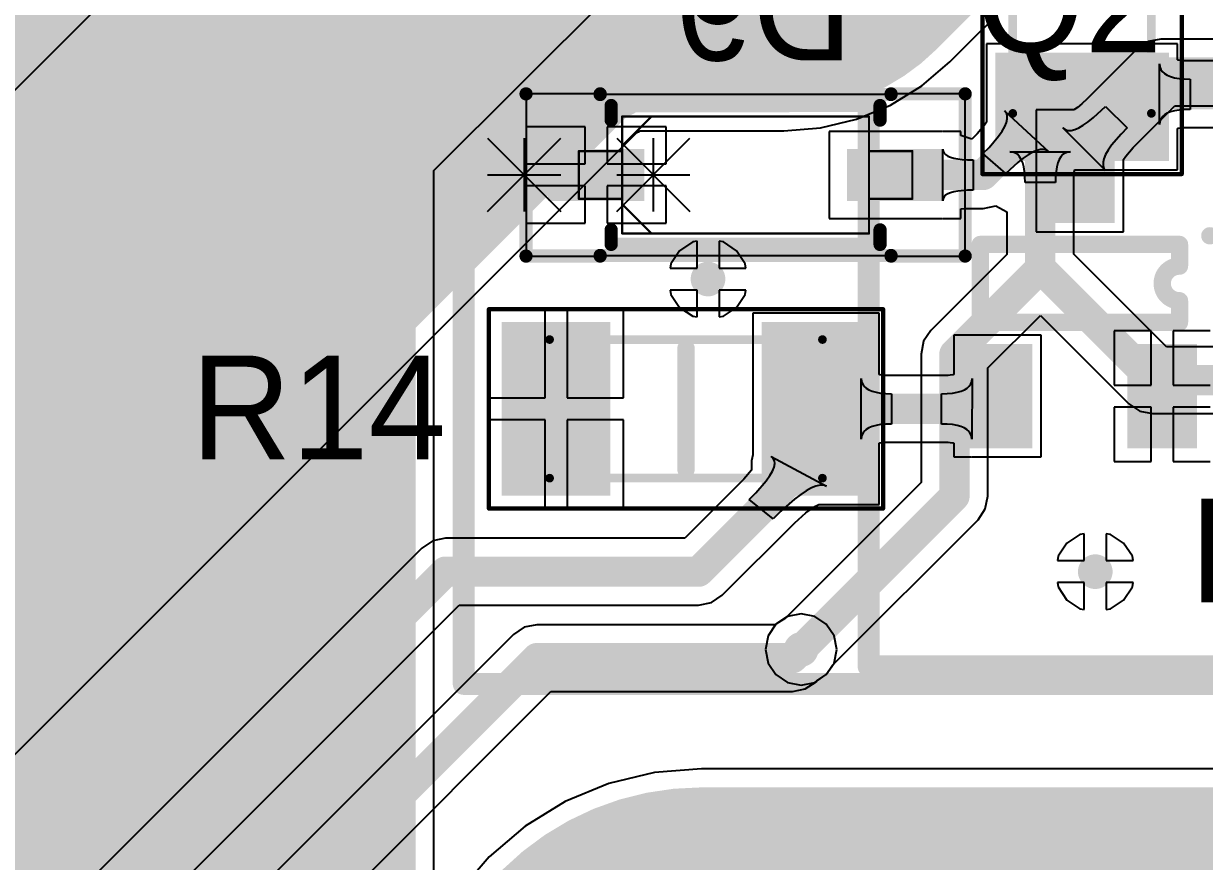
# Model space of a CAD drawing. Header units: millimetres. Extents: x 0.26 to 7.33, y 1.06 to 4.59.
# Drawn here: x 4.333 to 4.87, y 2.344 to 2.725 of the extents above; entities that cross this region are included whole.
import ezdxf

# ---------------------------------------------------------------- set-up
doc = ezdxf.new("R2010")
doc.units = ezdxf.units.MM
doc.header["$MEASUREMENT"] = 0
for name, color, linetype in [('BottomLayer', 5, 'Continuous'), ('BottomOverlay', 54, 'Continuous'), ('BottomPaste', 16, 'Continuous'), ('BottomSolder', 6, 'Continuous'), ('Mechanical1', 6, 'Continuous'), ('Mechanical13', 56, 'Continuous'), ('Mechanical15', 56, 'Continuous'), ('Mechanical16', 56, 'Continuous'), ('MultiLayer', 9, 'Continuous'), ('TopLayer', 1, 'Continuous'), ('TopOverlay', 2, 'Continuous'), ('TopPaste', 8, 'Continuous'), ('TopSolder', 216, 'Continuous'), ('ViaHoleLayer', 16, 'Continuous')]:
    doc.layers.add(name, color=color, linetype=linetype)

# ---------------------------------------------------------------- blocks, each defined once
blk = doc.blocks.new('SOT23_3_12')
at = {"layer": 'TopLayer'}
for points in [[(-0.04921, 0.0315), (-0.02559, 0.0315), (-0.04921, 0.07087), (-0.02559, 0.07087)], [(0.02559, 0.0315), (0.04921, 0.0315), (0.02559, 0.07087), (0.04921, 0.07087)], [(-0.01181, -0.07087), (0.01181, -0.07087), (-0.01181, -0.0315), (0.01181, -0.0315)]]:
    blk.add_solid(points, dxfattribs=at)
at = {"layer": 'TopOverlay', "const_width": 0.00787}
for points in [[(0.04528, 0.01772), (-0.04528, 0.01772)], [(-0.04528, 0.01772), (-0.04528, 0.00787)], [(0.04528, 0.01772), (0.04528, -0.01772)], [(-0.04528, -0.00787), (-0.04528, -0.01772)], [(0.04528, -0.01772), (-0.04528, -0.01772)]]:
    blk.add_lwpolyline(points, dxfattribs=at)
at = {"layer": 'TopOverlay', "const_width": 0.00394}
for points in [[(-0.04724, 0.01772, 1), (-0.04331, 0.01772, 1)], [(-0.04724, 0.01772, 1), (-0.04331, 0.01772, 1)], [(0.04331, 0.01772, 1), (0.04724, 0.01772, 1)], [(0.04331, 0.01772, 1), (0.04724, 0.01772, 1)], [(-0.04724, 0.00787, 1), (-0.04331, 0.00787, 1)], [(-0.04724, 0.00787, 1), (-0.04331, 0.00787, 1)], [(-0.04724, -0.00787, 1), (-0.04331, -0.00787, 1)], [(-0.04724, -0.00787, 1), (-0.04331, -0.00787, 1)], [(-0.04724, -0.01772, 1), (-0.04331, -0.01772, 1)], [(-0.04724, -0.01772, 1), (-0.04331, -0.01772, 1)], [(0.04331, -0.01772, 1), (0.04724, -0.01772, 1)], [(0.04331, -0.01772, 1), (0.04724, -0.01772, 1)], [(-0.06102, -0.02165, 1), (-0.05709, -0.02165, 1)]]:
    blk.add_lwpolyline(points, format="xyb", close=True, dxfattribs=at)
at = {"layer": 'TopOverlay', "const_width": 0.00787}
blk.add_lwpolyline([(-0.04528, 0.00787, -1), (-0.04528, -0.00787)], format="xyb", dxfattribs=at)
at = {"layer": 'TopPaste'}
for points in [[(-0.04921, 0.0315), (-0.02559, 0.0315), (-0.04921, 0.07087), (-0.02559, 0.07087)], [(0.02559, 0.0315), (0.04921, 0.0315), (0.02559, 0.07087), (0.04921, 0.07087)], [(-0.01181, -0.07087), (0.01181, -0.07087), (-0.01181, -0.0315), (0.01181, -0.0315)]]:
    blk.add_solid(points, dxfattribs=at)
at = {"layer": 'TopSolder'}
for points in [[(-0.05321, 0.0275), (-0.02159, 0.0275), (-0.05321, 0.07487), (-0.02159, 0.07487)], [(0.02159, 0.0275), (0.05321, 0.0275), (0.02159, 0.07487), (0.05321, 0.07487)], [(-0.01581, -0.07487), (0.01581, -0.07487), (-0.01581, -0.0275), (0.01581, -0.0275)]]:
    blk.add_solid(points, dxfattribs=at)
blk = doc.blocks.new('SOD123_B_65')
at = {"layer": 'BottomLayer'}
for points in [[(-0.08979, -0.01183), (-0.04604, -0.01183), (-0.08979, 0.01183), (-0.04604, 0.01183)], [(0.04604, -0.01183), (0.08979, -0.01183), (0.04604, 0.01183), (0.08979, 0.01183)]]:
    blk.add_solid(points, dxfattribs=at)
at = {"layer": 'BottomOverlay'}
for p, q in [((-0.11729, -0.01665), (-0.08396, 0.01667)), ((-0.11729, 0.01667), (-0.08396, -0.01665)), ((-0.10063, 0.01667), (-0.10063, -0.01665)), ((-0.11729, 0.00001), (-0.08396, 0.00001))]:
    blk.add_line(p, q, dxfattribs=at)
at = {"layer": 'BottomOverlay', "const_width": 0.006}
for points in [[(-0.0611, 0.02493), (-0.0611, 0.03157)], [(-0.0611, 0.03157), (0.0611, 0.03157)], [(0.0611, 0.02493), (0.0611, 0.03157)], [(-0.0611, -0.03157), (-0.0611, -0.02493)], [(0.0611, -0.03157), (0.0611, -0.02493)], [(-0.0611, -0.03157), (0.0611, -0.03157)]]:
    blk.add_lwpolyline(points, dxfattribs=at)
at = {"layer": 'BottomOverlay', "const_width": 0.003}
for points in [[(-0.0626, 0.03157, 1), (-0.0596, 0.03157, 1)], [(-0.0626, 0.03157, 1), (-0.0596, 0.03157, 1)], [(0.0596, 0.03157, 1), (0.0626, 0.03157, 1)], [(0.0596, 0.03157, 1), (0.0626, 0.03157, 1)], [(-0.0626, 0.02493, 1), (-0.0596, 0.02493, 1)], [(0.0596, 0.02493, 1), (0.0626, 0.02493, 1)], [(-0.0626, -0.02493, 1), (-0.0596, -0.02493, 1)], [(0.0596, -0.02493, 1), (0.0626, -0.02493, 1)], [(-0.0626, -0.03157, 1), (-0.0596, -0.03157, 1)], [(-0.0626, -0.03157, 1), (-0.0596, -0.03157, 1)], [(0.0596, -0.03157, 1), (0.0626, -0.03157, 1)], [(0.0596, -0.03157, 1), (0.0626, -0.03157, 1)]]:
    blk.add_lwpolyline(points, format="xyb", close=True, dxfattribs=at)
at = {"layer": 'BottomPaste'}
for points in [[(-0.08979, -0.01183), (-0.04604, -0.01183), (-0.08979, 0.01183), (-0.04604, 0.01183)], [(0.04604, -0.01183), (0.08979, -0.01183), (0.04604, 0.01183), (0.08979, 0.01183)]]:
    blk.add_solid(points, dxfattribs=at)
at = {"layer": 'BottomSolder'}
for points in [[(-0.08979, -0.01183), (-0.04604, -0.01183), (-0.08979, 0.01183), (-0.04604, 0.01183)], [(0.04604, -0.01183), (0.08979, -0.01183), (0.04604, 0.01183), (0.08979, 0.01183)]]:
    blk.add_solid(points, dxfattribs=at)
at = {"layer": 'Mechanical13'}
for p, q in [((-0.0586, -0.01665), (-0.02528, 0.01667)), ((-0.0586, 0.01667), (-0.02528, -0.01665)), ((-0.04194, 0.01667), (-0.04194, -0.01665)), ((-0.0586, 0.00001), (-0.02528, 0.00001))]:
    blk.add_line(p, q, dxfattribs=at)
at = {"layer": 'Mechanical13', "const_width": 0.001}
for points in [[(-0.0561, 0.01329), (-0.04281, 0.02657)], [(-0.0561, 0.02657), (0.0561, 0.02657)], [(-0.0561, -0.02657), (-0.0561, 0.02657)], [(0.0561, -0.02657), (0.0561, 0.02657)], [(-0.07579, -0.01083), (-0.07579, 0.01083)], [(-0.07579, 0.01083), (-0.0561, 0.01083)], [(-0.0561, -0.01083), (-0.0561, 0.01083)], [(0.0561, -0.01083), (0.0561, 0.01083)], [(0.0561, 0.01083), (0.07579, 0.01083)], [(0.07579, -0.01083), (0.07579, 0.01083)], [(-0.07579, -0.01083), (-0.0561, -0.01083)], [(0.0561, -0.01083), (0.07579, -0.01083)], [(-0.0561, -0.01329), (-0.04281, -0.02657)], [(-0.0561, -0.02657), (0.0561, -0.02657)]]:
    blk.add_lwpolyline(points, dxfattribs=at)
at = {"layer": 'Mechanical13', "const_width": 0.0005}
for points in [[(-0.05635, 0.02657, 1), (-0.05585, 0.02657, 1)], [(-0.05635, 0.02657, 1), (-0.05585, 0.02657, 1)], [(-0.04306, 0.02657, 1), (-0.04256, 0.02657, 1)], [(0.05585, 0.02657, 1), (0.05635, 0.02657, 1)], [(0.05585, 0.02657, 1), (0.05635, 0.02657, 1)], [(-0.07604, 0.01083, 1), (-0.07554, 0.01083, 1)], [(-0.07604, 0.01083, 1), (-0.07554, 0.01083, 1)], [(-0.05635, 0.01329, 1), (-0.05585, 0.01329, 1)], [(-0.05635, 0.01083, 1), (-0.05585, 0.01083, 1)], [(-0.05635, 0.01083, 1), (-0.05585, 0.01083, 1)], [(0.05585, 0.01083, 1), (0.05635, 0.01083, 1)], [(0.05585, 0.01083, 1), (0.05635, 0.01083, 1)], [(0.07554, 0.01083, 1), (0.07604, 0.01083, 1)], [(0.07554, 0.01083, 1), (0.07604, 0.01083, 1)], [(-0.07604, -0.01083, 1), (-0.07554, -0.01083, 1)], [(-0.07604, -0.01083, 1), (-0.07554, -0.01083, 1)], [(-0.05635, -0.01083, 1), (-0.05585, -0.01083, 1)], [(-0.05635, -0.01083, 1), (-0.05585, -0.01083, 1)], [(0.05585, -0.01083, 1), (0.05635, -0.01083, 1)], [(0.05585, -0.01083, 1), (0.05635, -0.01083, 1)], [(0.07554, -0.01083, 1), (0.07604, -0.01083, 1)], [(0.07554, -0.01083, 1), (0.07604, -0.01083, 1)], [(-0.05635, -0.01329, 1), (-0.05585, -0.01329, 1)], [(-0.05635, -0.02657, 1), (-0.05585, -0.02657, 1)], [(-0.05635, -0.02657, 1), (-0.05585, -0.02657, 1)], [(-0.04306, -0.02657, 1), (-0.04256, -0.02657, 1)], [(0.05585, -0.02657, 1), (0.05635, -0.02657, 1)], [(0.05585, -0.02657, 1), (0.05635, -0.02657, 1)]]:
    blk.add_lwpolyline(points, format="xyb", close=True, dxfattribs=at)
at = {"layer": 'Mechanical15'}
for p, q in [((-0.0661, 0.03687), (-0.09979, 0.03687)), ((-0.09979, 0.03687), (-0.09979, -0.03687)), ((-0.0661, 0.03657), (-0.0661, 0.03687)), ((0.0661, 0.03657), (-0.0661, 0.03657)), ((0.09979, 0.03687), (0.0661, 0.03687)), ((0.0661, 0.03687), (0.0661, 0.03657)), ((0.09979, -0.03687), (0.09979, 0.03687)), ((-0.09979, -0.03687), (-0.0661, -0.03687)), ((-0.0661, -0.03687), (-0.0661, -0.03657)), ((-0.0661, -0.03657), (0.0661, -0.03657)), ((0.0661, -0.03657), (0.0661, -0.03687)), ((0.0661, -0.03687), (0.09979, -0.03687))]:
    blk.add_line(p, q, dxfattribs=at)
at = {"layer": 'Mechanical15', "const_width": 0.006}
for points in [[(-0.09979, -0.03687), (-0.09979, 0.03687)], [(-0.09979, 0.03687), (-0.0661, 0.03687)], [(-0.0661, 0.03657), (-0.0661, 0.03687)], [(-0.0661, 0.03657), (0.0661, 0.03657)], [(0.0661, 0.03687), (0.09979, 0.03687)], [(0.0661, 0.03657), (0.0661, 0.03687)], [(0.09979, -0.03687), (0.09979, 0.03687)], [(-0.09979, -0.03687), (-0.0661, -0.03687)], [(-0.0661, -0.03687), (-0.0661, -0.03657)], [(-0.0661, -0.03657), (0.0661, -0.03657)], [(0.0661, -0.03687), (0.0661, -0.03657)], [(0.0661, -0.03687), (0.09979, -0.03687)]]:
    blk.add_lwpolyline(points, dxfattribs=at)
at = {"layer": 'Mechanical15', "const_width": 0.003}
for points in [[(-0.10129, 0.03687, 1), (-0.09829, 0.03687, 1)], [(-0.10129, 0.03687, 1), (-0.09829, 0.03687, 1)], [(-0.0676, 0.03687, 1), (-0.0646, 0.03687, 1)], [(-0.0676, 0.03687, 1), (-0.0646, 0.03687, 1)], [(-0.0676, 0.03657, 1), (-0.0646, 0.03657, 1)], [(-0.0676, 0.03657, 1), (-0.0646, 0.03657, 1)], [(0.0646, 0.03687, 1), (0.0676, 0.03687, 1)], [(0.0646, 0.03687, 1), (0.0676, 0.03687, 1)], [(0.0646, 0.03657, 1), (0.0676, 0.03657, 1)], [(0.0646, 0.03657, 1), (0.0676, 0.03657, 1)], [(0.09829, 0.03687, 1), (0.10129, 0.03687, 1)], [(0.09829, 0.03687, 1), (0.10129, 0.03687, 1)], [(-0.10129, -0.03687, 1), (-0.09829, -0.03687, 1)], [(-0.10129, -0.03687, 1), (-0.09829, -0.03687, 1)], [(-0.0676, -0.03657, 1), (-0.0646, -0.03657, 1)], [(-0.0676, -0.03657, 1), (-0.0646, -0.03657, 1)], [(-0.0676, -0.03687, 1), (-0.0646, -0.03687, 1)], [(-0.0676, -0.03687, 1), (-0.0646, -0.03687, 1)], [(0.0646, -0.03657, 1), (0.0676, -0.03657, 1)], [(0.0646, -0.03657, 1), (0.0676, -0.03657, 1)], [(0.0646, -0.03687, 1), (0.0676, -0.03687, 1)], [(0.0646, -0.03687, 1), (0.0676, -0.03687, 1)], [(0.09829, -0.03687, 1), (0.10129, -0.03687, 1)], [(0.09829, -0.03687, 1), (0.10129, -0.03687, 1)]]:
    blk.add_lwpolyline(points, format="xyb", close=True, dxfattribs=at)
blk = doc.blocks.new('SMC_74')
at = {"layer": 'Mechanical1', "const_width": 0.00394}
for points in [[(0, -0.00787), (0, 0.00787)], [(-0.00787, 0), (0.00787, 0)]]:
    blk.add_lwpolyline(points, dxfattribs=at)
at = {"layer": 'Mechanical1', "const_width": 0.00197}
for points in [[(-0.00098, 0.00787, 1), (0.00098, 0.00787, 1)], [(-0.00886, 0, 1), (-0.00689, 0, 1)], [(0.00689, 0, 1), (0.00886, 0, 1)], [(-0.00098, -0.00787, 1), (0.00098, -0.00787, 1)]]:
    blk.add_lwpolyline(points, format="xyb", close=True, dxfattribs=at)
at = {"layer": 'TopLayer'}
for points in [[(-0.18406, -0.06496), (-0.08957, -0.06496), (-0.18406, 0.06496), (-0.08957, 0.06496)], [(0.08957, -0.06496), (0.18406, -0.06496), (0.08957, 0.06496), (0.18406, 0.06496)]]:
    blk.add_solid(points, dxfattribs=at)
at = {"layer": 'TopOverlay', "const_width": 0.00787}
for points in [[(-0.1998, 0.08071), (-0.0935, 0.08071)], [(-0.1998, -0.08071), (-0.1998, 0.08071)], [(0.0935, 0.08071), (0.19587, 0.08071)], [(0.19587, 0.08091), (0.21358, 0.06299)], [(0.21358, -0.06299), (0.21358, 0.06299)], [(0.19587, -0.08071), (0.21358, -0.06299)], [(-0.1998, -0.08071), (-0.0935, -0.08071)], [(0.0935, -0.08071), (0.19587, -0.08071)]]:
    blk.add_lwpolyline(points, dxfattribs=at)
at = {"layer": 'TopOverlay', "const_width": 0.00394}
for points in [[(-0.20177, 0.08071, 1), (-0.19783, 0.08071, 1)], [(-0.20177, 0.08071, 1), (-0.19783, 0.08071, 1)], [(-0.09547, 0.08071, 1), (-0.09154, 0.08071, 1)], [(0.09154, 0.08071, 1), (0.09547, 0.08071, 1)], [(0.1939, 0.08091, 1), (0.19783, 0.08091, 1)], [(0.1939, 0.08071, 1), (0.19783, 0.08071, 1)], [(0.21161, 0.06299, 1), (0.21555, 0.06299, 1)], [(0.21161, 0.06299, 1), (0.21555, 0.06299, 1)], [(0.21161, -0.06299, 1), (0.21555, -0.06299, 1)], [(0.21161, -0.06299, 1), (0.21555, -0.06299, 1)], [(-0.20177, -0.08071, 1), (-0.19783, -0.08071, 1)], [(-0.20177, -0.08071, 1), (-0.19783, -0.08071, 1)], [(-0.09547, -0.08071, 1), (-0.09154, -0.08071, 1)], [(0.09154, -0.08071, 1), (0.09547, -0.08071, 1)], [(0.1939, -0.08071, 1), (0.19783, -0.08071, 1)], [(0.1939, -0.08071, 1), (0.19783, -0.08071, 1)]]:
    blk.add_lwpolyline(points, format="xyb", close=True, dxfattribs=at)
at = {"layer": 'TopPaste'}
for points in [[(-0.18406, -0.06496), (-0.08957, -0.06496), (-0.18406, 0.06496), (-0.08957, 0.06496)], [(0.08957, -0.06496), (0.18406, -0.06496), (0.08957, 0.06496), (0.18406, 0.06496)]]:
    blk.add_solid(points, dxfattribs=at)
at = {"layer": 'TopSolder'}
for points in [[(-0.18806, -0.06896), (-0.08557, -0.06896), (-0.18806, 0.06896), (-0.08557, 0.06896)], [(0.08557, -0.06896), (0.18806, -0.06896), (0.08557, 0.06896), (0.18806, 0.06896)]]:
    blk.add_solid(points, dxfattribs=at)
blk = doc.blocks.new('RESC3216X60N_104')
at = {"layer": 'Mechanical15', "const_width": 0.00394}
for points in [[(-0.06201, -0.0315), (-0.06201, 0.0315)], [(-0.06201, 0.0315), (0.06201, 0.0315)], [(0.06201, -0.0315), (0.06201, 0.0315)], [(-0.06201, -0.0315), (0.06201, -0.0315)]]:
    blk.add_lwpolyline(points, dxfattribs=at)
at = {"layer": 'Mechanical15', "const_width": 0.00197}
for points in [[(-0.06299, 0.0315, 1), (-0.06102, 0.0315, 1)], [(-0.06299, 0.0315, 1), (-0.06102, 0.0315, 1)], [(0.06102, 0.0315, 1), (0.06299, 0.0315, 1)], [(0.06102, 0.0315, 1), (0.06299, 0.0315, 1)], [(-0.06299, -0.0315, 1), (-0.06102, -0.0315, 1)], [(-0.06299, -0.0315, 1), (-0.06102, -0.0315, 1)], [(0.06102, -0.0315, 1), (0.06299, -0.0315, 1)], [(0.06102, -0.0315, 1), (0.06299, -0.0315, 1)]]:
    blk.add_lwpolyline(points, format="xyb", close=True, dxfattribs=at)
at = {"layer": 'Mechanical16', "const_width": 0.00197}
for points in [[(-0.08957, -0.04528), (-0.08957, 0.04528)], [(-0.08957, 0.04528), (0.08957, 0.04528)], [(0.08957, -0.04528), (0.08957, 0.04528)], [(-0.08957, -0.04528), (0.08957, -0.04528)]]:
    blk.add_lwpolyline(points, dxfattribs=at)
at = {"layer": 'Mechanical16', "const_width": 0.000984}
for points in [[(-0.09006, 0.04528, 1), (-0.08907, 0.04528, 1)], [(-0.09006, 0.04528, 1), (-0.08907, 0.04528, 1)], [(0.08907, 0.04528, 1), (0.09006, 0.04528, 1)], [(0.08907, 0.04528, 1), (0.09006, 0.04528, 1)], [(-0.09006, -0.04528, 1), (-0.08907, -0.04528, 1)], [(-0.09006, -0.04528, 1), (-0.08907, -0.04528, 1)], [(0.08907, -0.04528, 1), (0.09006, -0.04528, 1)], [(0.08907, -0.04528, 1), (0.09006, -0.04528, 1)]]:
    blk.add_lwpolyline(points, format="xyb", close=True, dxfattribs=at)
at = {"layer": 'TopLayer'}
for points in [[(-0.03839, -0.03543), (-0.03839, 0.03543), (-0.07972, -0.03543), (-0.07972, 0.03543)], [(0.07972, -0.03543), (0.07972, 0.03543), (0.03839, -0.03543), (0.03839, 0.03543)]]:
    blk.add_solid(points, dxfattribs=at)
at = {"layer": 'TopOverlay', "const_width": 0.00787}
blk.add_lwpolyline([(0, -0.02756), (0, 0.02756)], dxfattribs=at)
at = {"layer": 'TopOverlay', "const_width": 0.00394}
for points in [[(-0.00197, 0.02756, 1), (0.00197, 0.02756, 1)], [(-0.00197, -0.02756, 1), (0.00197, -0.02756, 1)]]:
    blk.add_lwpolyline(points, format="xyb", close=True, dxfattribs=at)
at = {"layer": 'TopPaste'}
for points in [[(-0.03839, -0.03543), (-0.03839, 0.03543), (-0.07972, -0.03543), (-0.07972, 0.03543)], [(0.07972, -0.03543), (0.07972, 0.03543), (0.03839, -0.03543), (0.03839, 0.03543)]]:
    blk.add_solid(points, dxfattribs=at)
at = {"layer": 'TopSolder'}
for points in [[(-0.03439, -0.03943), (-0.03439, 0.03943), (-0.08372, -0.03943), (-0.08372, 0.03943)], [(0.08372, -0.03943), (0.08372, 0.03943), (0.03439, -0.03943), (0.03439, 0.03943)]]:
    blk.add_solid(points, dxfattribs=at)
blk = doc.blocks.new('RESC3216X60N_B_106')
at = {"layer": 'BottomLayer'}
for points in [[(-0.07972, 0.03543), (-0.07972, -0.03543), (-0.03839, 0.03543), (-0.03839, -0.03543)], [(0.03839, 0.03543), (0.03839, -0.03543), (0.07972, 0.03543), (0.07972, -0.03543)]]:
    blk.add_solid(points, dxfattribs=at)
at = {"layer": 'BottomOverlay', "const_width": 0.00787}
blk.add_lwpolyline([(0, -0.02756), (0, 0.02756)], dxfattribs=at)
at = {"layer": 'BottomOverlay', "const_width": 0.00394}
for points in [[(-0.00197, 0.02756, 1), (0.00197, 0.02756, 1)], [(-0.00197, -0.02756, 1), (0.00197, -0.02756, 1)]]:
    blk.add_lwpolyline(points, format="xyb", close=True, dxfattribs=at)
at = {"layer": 'BottomPaste'}
for points in [[(-0.07972, 0.03543), (-0.07972, -0.03543), (-0.03839, 0.03543), (-0.03839, -0.03543)], [(0.03839, 0.03543), (0.03839, -0.03543), (0.07972, 0.03543), (0.07972, -0.03543)]]:
    blk.add_solid(points, dxfattribs=at)
at = {"layer": 'BottomSolder'}
for points in [[(-0.08372, 0.03943), (-0.08372, -0.03943), (-0.03439, 0.03943), (-0.03439, -0.03943)], [(0.03439, 0.03943), (0.03439, -0.03943), (0.08372, 0.03943), (0.08372, -0.03943)]]:
    blk.add_solid(points, dxfattribs=at)
at = {"layer": 'Mechanical15', "const_width": 0.00394}
for points in [[(0.06201, 0.0315), (-0.06201, 0.0315)], [(-0.06201, -0.0315), (-0.06201, 0.0315)], [(0.06201, -0.0315), (0.06201, 0.0315)], [(0.06201, -0.0315), (-0.06201, -0.0315)]]:
    blk.add_lwpolyline(points, dxfattribs=at)
at = {"layer": 'Mechanical15', "const_width": 0.00197}
for points in [[(-0.06299, 0.0315, 1), (-0.06102, 0.0315, 1)], [(-0.06299, 0.0315, 1), (-0.06102, 0.0315, 1)], [(0.06102, 0.0315, 1), (0.06299, 0.0315, 1)], [(0.06102, 0.0315, 1), (0.06299, 0.0315, 1)], [(-0.06299, -0.0315, 1), (-0.06102, -0.0315, 1)], [(-0.06299, -0.0315, 1), (-0.06102, -0.0315, 1)], [(0.06102, -0.0315, 1), (0.06299, -0.0315, 1)], [(0.06102, -0.0315, 1), (0.06299, -0.0315, 1)]]:
    blk.add_lwpolyline(points, format="xyb", close=True, dxfattribs=at)
at = {"layer": 'Mechanical16', "const_width": 0.00197}
for points in [[(0.08957, 0.04528), (-0.08957, 0.04528)], [(-0.08957, -0.04528), (-0.08957, 0.04528)], [(0.08957, -0.04528), (0.08957, 0.04528)], [(0.08957, -0.04528), (-0.08957, -0.04528)]]:
    blk.add_lwpolyline(points, dxfattribs=at)
at = {"layer": 'Mechanical16', "const_width": 0.000984}
for points in [[(-0.09006, 0.04528, 1), (-0.08907, 0.04528, 1)], [(-0.09006, 0.04528, 1), (-0.08907, 0.04528, 1)], [(0.08907, 0.04528, 1), (0.09006, 0.04528, 1)], [(0.08907, 0.04528, 1), (0.09006, 0.04528, 1)], [(-0.09006, -0.04528, 1), (-0.08907, -0.04528, 1)], [(-0.09006, -0.04528, 1), (-0.08907, -0.04528, 1)], [(0.08907, -0.04528, 1), (0.09006, -0.04528, 1)], [(0.08907, -0.04528, 1), (0.09006, -0.04528, 1)]]:
    blk.add_lwpolyline(points, format="xyb", close=True, dxfattribs=at)

msp = doc.modelspace()

# ---------------------------------------------------------------- linework, layer by layer
at = {"layer": 'BottomLayer'}
for p, q in [((4.51946, 2.65836), (4.89319, 3.0321)), ((4.85743, 2.71591), (4.77057, 2.71591)), ((4.77057, 2.71591), (4.77057, 2.68034)), ((4.85743, 2.70857), (4.85743, 2.71591)), ((4.84919, 2.67922), (4.84919, 2.70678)), ((4.84919, 2.70678), (4.84933, 2.70547)), ((4.84933, 2.70547), (4.84975, 2.7043)), ((4.85772, 2.70849), (4.85743, 2.70857)), ((4.85911, 2.70826), (4.85772, 2.70849)), ((4.86005, 2.70818), (4.85911, 2.70826)), ((4.88739, 2.70818), (4.86005, 2.70818)), ((4.84975, 2.7043), (4.85044, 2.70327)), ((4.85044, 2.70327), (4.85142, 2.70237)), ((4.85142, 2.70237), (4.85267, 2.70161)), ((4.85267, 2.70161), (4.8542, 2.70099)), ((4.8542, 2.70099), (4.856, 2.70051)), ((4.856, 2.70051), (4.85809, 2.70017)), ((4.85809, 2.70017), (4.86045, 2.69996)), ((4.86045, 2.69996), (4.86309, 2.69989)), ((4.86309, 2.69989), (4.86309, 2.68611)), ((4.77961, 2.68444), (4.77881, 2.68547)), ((4.77881, 2.68547), (4.79888, 2.66681)), ((4.78001, 2.68321), (4.77961, 2.68444)), ((4.78001, 2.68177), (4.78001, 2.68321)), ((4.85142, 2.68363), (4.85044, 2.68273)), ((4.85267, 2.68439), (4.85142, 2.68363)), ((4.8542, 2.68501), (4.85267, 2.68439)), ((4.856, 2.68549), (4.8542, 2.68501)), ((4.85809, 2.68583), (4.856, 2.68549)), ((4.86045, 2.68604), (4.85809, 2.68583)), ((4.86309, 2.68611), (4.86045, 2.68604)), ((4.58817, 2.67813), (4.5613, 2.67813)), ((4.5613, 2.67813), (4.5613, 2.6613)), ((4.58817, 2.6613), (4.58817, 2.67813)), ((4.62505, 2.67813), (4.59817, 2.67813)), ((4.59817, 2.67813), (4.59817, 2.6613)), ((4.62505, 2.6613), (4.62505, 2.67813)), ((4.76961, 2.67897), (4.76625, 2.67502)), ((4.77057, 2.68034), (4.76961, 2.67897)), ((4.77765, 2.67623), (4.77883, 2.67828)), ((4.77883, 2.67828), (4.77962, 2.68013)), ((4.77962, 2.68013), (4.78001, 2.68177)), ((4.84933, 2.68053), (4.84919, 2.67922)), ((4.84975, 2.6817), (4.84933, 2.68053)), ((4.85044, 2.68273), (4.84975, 2.6817)), ((4.85772, 2.67751), (4.85911, 2.67774)), ((4.85911, 2.67774), (4.86005, 2.67782)), ((4.86005, 2.67782), (4.88651, 2.67782)), ((4.75057, 2.67613), (4.69913, 2.67613)), ((4.69913, 2.67613), (4.69913, 2.63647)), ((4.75075, 2.67616), (4.75057, 2.67613)), ((4.75094, 2.67613), (4.75075, 2.67616)), ((4.75887, 2.67613), (4.75094, 2.67613)), ((4.75887, 2.67429), (4.75887, 2.67613)), ((4.76387, 2.67264), (4.75887, 2.67429)), ((4.76625, 2.67502), (4.76387, 2.67264)), ((4.77172, 2.66885), (4.77607, 2.67398)), ((4.77607, 2.67398), (4.77765, 2.67623)), ((4.85743, 2.67743), (4.85772, 2.67751)), ((4.85743, 2.65857), (4.85743, 2.67743)), ((4.75075, 2.64459), (4.75075, 2.66801)), ((4.75075, 2.66801), (4.75089, 2.66709)), ((4.75089, 2.66709), (4.75131, 2.66627)), ((4.76894, 2.66599), (4.77172, 2.66885)), ((4.79337, 2.66746), (4.79152, 2.66667)), ((4.79503, 2.66787), (4.79337, 2.66746)), ((4.79651, 2.6679), (4.79503, 2.66787)), ((4.79779, 2.66755), (4.79651, 2.6679)), ((4.79888, 2.66681), (4.79779, 2.66755)), ((4.75131, 2.66627), (4.75199, 2.66555)), ((4.75199, 2.66555), (4.75296, 2.66492)), ((4.75296, 2.66492), (4.7542, 2.66439)), ((4.7542, 2.66439), (4.75571, 2.66396)), ((4.75571, 2.66396), (4.75751, 2.66362)), ((4.75751, 2.66362), (4.75957, 2.66338)), ((4.75957, 2.66338), (4.76192, 2.66324)), ((4.76192, 2.66324), (4.76453, 2.66319)), ((4.76453, 2.66319), (4.76453, 2.64941)), ((4.7794, 2.65695), (4.76894, 2.66599)), ((4.78481, 2.66199), (4.7794, 2.65695)), ((4.78253, 2.66668), (4.78122, 2.66681)), ((4.78122, 2.66681), (4.80878, 2.66681)), ((4.7837, 2.66626), (4.78253, 2.66668)), ((4.78473, 2.66556), (4.7837, 2.66626)), ((4.78563, 2.66459), (4.78473, 2.66556)), ((4.78724, 2.66393), (4.78481, 2.66199)), ((4.78639, 2.66334), (4.78563, 2.66459)), ((4.78701, 2.66181), (4.78639, 2.66334)), ((4.78749, 2.66), (4.78701, 2.66181)), ((4.78947, 2.66549), (4.78724, 2.66393)), ((4.79152, 2.66667), (4.78947, 2.66549)), ((4.80299, 2.66181), (4.80251, 2.66)), ((4.80361, 2.66334), (4.80299, 2.66181)), ((4.80437, 2.66459), (4.80361, 2.66334)), ((4.80527, 2.66556), (4.80437, 2.66459)), ((4.8063, 2.66626), (4.80527, 2.66556)), ((4.80747, 2.66668), (4.8063, 2.66626)), ((4.80878, 2.66681), (4.80747, 2.66668)), ((4.51946, 2.12447), (4.51946, 2.65836)), ((4.5613, 2.6613), (4.58817, 2.6613)), ((4.59817, 2.6613), (4.62505, 2.6613)), ((4.78783, 2.65792), (4.78749, 2.66)), ((4.78804, 2.65556), (4.78783, 2.65792)), ((4.80217, 2.65792), (4.80196, 2.65556)), ((4.80251, 2.66), (4.80217, 2.65792)), ((4.81018, 2.65596), (4.81026, 2.6569)), ((4.81026, 2.6569), (4.81049, 2.65828)), ((4.81049, 2.65828), (4.81057, 2.65857)), ((4.81057, 2.65857), (4.85743, 2.65857)), ((4.58817, 2.6513), (4.5613, 2.6513)), ((4.5613, 2.6513), (4.5613, 2.63447)), ((4.58817, 2.63447), (4.58817, 2.6513)), ((4.62505, 2.6513), (4.59817, 2.6513)), ((4.59817, 2.6513), (4.59817, 2.63447)), ((4.62505, 2.63447), (4.62505, 2.6513)), ((4.78811, 2.65292), (4.78804, 2.65556)), ((4.80189, 2.65292), (4.78811, 2.65292)), ((4.80196, 2.65556), (4.80189, 2.65292)), ((4.81018, 2.62029), (4.81018, 2.65596)), ((4.75089, 2.64551), (4.75075, 2.64459)), ((4.75131, 2.64633), (4.75089, 2.64551)), ((4.75199, 2.64705), (4.75131, 2.64633)), ((4.75296, 2.64768), (4.75199, 2.64705)), ((4.7542, 2.64821), (4.75296, 2.64768)), ((4.75571, 2.64864), (4.7542, 2.64821)), ((4.75751, 2.64898), (4.75571, 2.64864)), ((4.76192, 2.64936), (4.75751, 2.64898)), ((4.76453, 2.64941), (4.76192, 2.64936)), ((4.75887, 2.64091), (4.76128, 2.64112)), ((4.75887, 2.63647), (4.75887, 2.64091)), ((4.76128, 2.64112), (4.769, 2.64112)), ((4.769, 2.64112), (4.77481, 2.64227)), ((4.77481, 2.64227), (4.77482, 2.64228)), ((4.77482, 2.64228), (4.77982, 2.63961)), ((4.69913, 2.63647), (4.75057, 2.63647)), ((4.75057, 2.63647), (4.75075, 2.63644)), ((4.75075, 2.63644), (4.75094, 2.63647)), ((4.75094, 2.63647), (4.75887, 2.63647)), ((4.77982, 2.63961), (4.77982, 2.62017)), ((4.5613, 2.63447), (4.58817, 2.63447)), ((4.59817, 2.63447), (4.62505, 2.63447)), ((4.63703, 2.62584), (4.63111, 2.62189)), ((4.639, 2.62623), (4.63703, 2.62584)), ((4.639, 2.614), (4.639, 2.62623)), ((4.65097, 2.62584), (4.649, 2.62623)), ((4.649, 2.62623), (4.649, 2.614)), ((4.65689, 2.62189), (4.65097, 2.62584)), ((4.63111, 2.62189), (4.62716, 2.61597)), ((4.66084, 2.61597), (4.65689, 2.62189)), ((4.77982, 2.62017), (4.74527, 2.58562)), ((4.85229, 2.57818), (4.81018, 2.62029)), ((4.62716, 2.61597), (4.62677, 2.614)), ((4.62677, 2.614), (4.639, 2.614)), ((4.649, 2.614), (4.66123, 2.614)), ((4.66123, 2.614), (4.66084, 2.61597)), ((4.639, 2.604), (4.62677, 2.604)), ((4.62677, 2.604), (4.62716, 2.60203)), ((4.639, 2.59177), (4.639, 2.604)), ((4.66123, 2.604), (4.649, 2.604)), ((4.649, 2.604), (4.649, 2.59177)), ((4.66084, 2.60203), (4.66123, 2.604)), ((4.62716, 2.60203), (4.63111, 2.59611)), ((4.65689, 2.59611), (4.66084, 2.60203)), ((4.63111, 2.59611), (4.63703, 2.59216)), ((4.63703, 2.59216), (4.639, 2.59177)), ((4.649, 2.59177), (4.65097, 2.59216)), ((4.65097, 2.59216), (4.65689, 2.59611)), ((4.77118, 2.56859), (4.79506, 2.59247)), ((4.79506, 2.59247), (4.83527, 2.55227)), ((4.74527, 2.58562), (4.74197, 2.58069)), ((4.74197, 2.58069), (4.74082, 2.57488)), ((5.00371, 2.57818), (4.85229, 2.57818)), ((4.74082, 2.57488), (4.74082, 2.5166)), ((4.77118, 2.51031), (4.77118, 2.56859)), ((4.83527, 2.55227), (4.84019, 2.54897)), ((4.84019, 2.54897), (4.846, 2.54782)), ((4.846, 2.54782), (5.01, 2.54782)), ((4.74082, 2.5166), (4.67916, 2.45493)), ((4.77003, 2.5045), (4.77118, 2.51031)), ((4.76673, 2.49957), (4.77003, 2.5045)), ((4.70063, 2.43346), (4.76673, 2.49957)), ((4.76673, 2.49957), (4.76673, 2.49957)), ((4.81303, 2.49284), (4.80711, 2.48889)), ((4.815, 2.49323), (4.81303, 2.49284)), ((4.815, 2.481), (4.815, 2.49323)), ((4.82697, 2.49284), (4.825, 2.49323)), ((4.825, 2.49323), (4.825, 2.481)), ((4.83289, 2.48889), (4.82697, 2.49284)), ((4.80711, 2.48889), (4.80316, 2.48297)), ((4.83684, 2.48297), (4.83289, 2.48889)), ((4.80316, 2.48297), (4.80277, 2.481)), ((4.80277, 2.481), (4.815, 2.481)), ((4.825, 2.481), (4.83723, 2.481)), ((4.83723, 2.481), (4.83684, 2.48297)), ((4.815, 2.471), (4.80277, 2.471)), ((4.80277, 2.471), (4.80316, 2.46903)), ((4.80316, 2.46903), (4.80711, 2.46311)), ((4.815, 2.45877), (4.815, 2.471)), ((4.83723, 2.471), (4.825, 2.471)), ((4.825, 2.471), (4.825, 2.45877)), ((4.83289, 2.46311), (4.83684, 2.46903)), ((4.83684, 2.46903), (4.83723, 2.471)), ((4.80711, 2.46311), (4.81303, 2.45916)), ((4.82697, 2.45916), (4.83289, 2.46311)), ((4.81303, 2.45916), (4.815, 2.45877)), ((4.825, 2.45877), (4.82697, 2.45916)), ((4.67916, 2.45493), (4.67488, 2.45207)), ((4.67488, 2.45207), (4.67137, 2.44682)), ((4.67137, 2.44682), (4.67014, 2.44063)), ((4.67014, 2.44063), (4.67137, 2.43444)), ((4.67137, 2.43444), (4.67488, 2.42919)), ((4.69777, 2.42919), (4.70063, 2.43346)), ((4.67488, 2.42919), (4.68013, 2.42568)), ((4.68013, 2.42568), (4.68632, 2.42444)), ((4.68632, 2.42444), (4.69252, 2.42568)), ((4.69252, 2.42568), (4.69777, 2.42919))]:
    msp.add_line(p, q, dxfattribs=at)
for points, const_width in [([(4.41271, 2.70258), (4.84897, 3.13885)], 0.19685), ([(4.41271, 2.12447), (4.41271, 2.70258)], 0.19685), ([(4.814, 2.68724), (4.81976, 2.693)], 0.01378), ([(4.81976, 2.693), (4.91682, 2.693)], 0.01378), ([(4.769, 2.6563), (4.794, 2.6813)], 0.01378), ([(4.794, 2.6813), (4.80806, 2.6813)], 0.01378), ([(4.795, 2.66824), (4.80806, 2.6813)], 0.01378), ([(4.795, 2.614), (4.795, 2.66824)], 0.01378), ([(4.729, 2.6563), (4.769, 2.6563)], 0.01378), ([(4.756, 2.57488), (4.795, 2.61388)], 0.01378), ([(4.795, 2.614), (4.846, 2.563)], 0.01378), ([(4.756, 2.51031), (4.756, 2.57488)], 0.01378), ([(4.846, 2.563), (5.01, 2.563)], 0.01378), ([(4.68632, 2.44063), (4.756, 2.51031)], 0.01378)]:
    msp.add_lwpolyline(points, dxfattribs=dict(at, const_width=const_width))
for points, const_width in [([(4.36349, 2.70258, 1), (4.46192, 2.70258, 1)], 0.09843), ([(4.36349, 2.70258, 1), (4.46192, 2.70258, 1)], 0.09843), ([(4.81631, 2.693, 1), (4.8232, 2.693, 1)], 0.00689), ([(4.81631, 2.693, 1), (4.8232, 2.693, 1)], 0.00689), ([(4.81056, 2.68724, 1), (4.81744, 2.68724, 1)], 0.00689), ([(4.79056, 2.6813, 1), (4.79744, 2.6813, 1)], 0.00689), ([(4.79056, 2.6813, 1), (4.79744, 2.6813, 1)], 0.00689), ([(4.80461, 2.6813, 1), (4.8115, 2.6813, 1)], 0.00689), ([(4.80461, 2.6813, 1), (4.8115, 2.6813, 1)], 0.00689), ([(4.79156, 2.66824, 1), (4.79844, 2.66824, 1)], 0.00689), ([(4.79156, 2.66824, 1), (4.79844, 2.66824, 1)], 0.00689), ([(4.72556, 2.6563, 1), (4.73244, 2.6563, 1)], 0.00689), ([(4.76556, 2.6563, 1), (4.77244, 2.6563, 1)], 0.00689), ([(4.76556, 2.6563, 1), (4.77244, 2.6563, 1)], 0.00689), ([(4.79156, 2.614, 1), (4.79844, 2.614, 1)], 0.00689), ([(4.79156, 2.614, 1), (4.79844, 2.614, 1)], 0.00689), ([(4.79156, 2.61388, 1), (4.79844, 2.61388, 1)], 0.00689), ([(4.64006, 2.609, 1), (4.64794, 2.609, 1)], 0.00787), ([(4.75256, 2.57488, 1), (4.75944, 2.57488, 1)], 0.00689), ([(4.75256, 2.57488, 1), (4.75944, 2.57488, 1)], 0.00689), ([(4.84256, 2.563, 1), (4.84944, 2.563, 1)], 0.00689), ([(4.84256, 2.563, 1), (4.84944, 2.563, 1)], 0.00689), ([(4.75256, 2.51031, 1), (4.75944, 2.51031, 1)], 0.00689), ([(4.75256, 2.51031, 1), (4.75944, 2.51031, 1)], 0.00689), ([(4.81606, 2.476, 1), (4.82394, 2.476, 1)], 0.00787), ([(4.68239, 2.44063, 1), (4.69026, 2.44063, 1)], 0.00787), ([(4.68288, 2.44063, 1), (4.68977, 2.44063, 1)], 0.00689)]:
    msp.add_lwpolyline(points, format="xyb", close=True, dxfattribs=dict(at, const_width=const_width))
at = {"layer": 'BottomOverlay', "const_width": 0.01}
for points in [[(4.533, 2.425), (4.533, 2.73081)], [(4.533, 2.425), (5.24144, 2.425)]]:
    msp.add_lwpolyline(points, dxfattribs=at)
at = {"layer": 'BottomOverlay', "const_width": 0.005}
msp.add_lwpolyline([(4.5305, 2.425, 1), (4.5355, 2.425, 1)], format="xyb", close=True, dxfattribs=at)
msp.add_lwpolyline([(4.5305, 2.425, 1), (4.5355, 2.425, 1)], format="xyb", close=True, dxfattribs=at)
at = {"layer": 'MultiLayer', "const_width": 0.00787}
for points in [[(4.64006, 2.609, 1), (4.64794, 2.609, 1)], [(4.81606, 2.476, 1), (4.82394, 2.476, 1)], [(4.68239, 2.44063, 1), (4.69026, 2.44063, 1)]]:
    msp.add_lwpolyline(points, format="xyb", close=True, dxfattribs=at)
at = {"layer": 'TopLayer'}
for p, q in [((4.75391, 2.70766), (5.14449, 3.09824)), ((4.4848, 2.85071), (4.06359, 2.4295)), ((4.84401, 2.7169), (4.83908, 2.71361)), ((4.84982, 2.71806), (4.84401, 2.7169)), ((4.87866, 2.71806), (4.84982, 2.71806)), ((4.84982, 2.71806), (4.84982, 2.71806)), ((4.83908, 2.71361), (4.81636, 2.69088)), ((4.74118, 2.69678), (4.75391, 2.70766)), ((4.72689, 2.68803), (4.74118, 2.69678)), ((4.8139, 2.6886), (4.81192, 2.68701)), ((4.81636, 2.69088), (4.8139, 2.6886)), ((4.71142, 2.68162), (4.72689, 2.68803)), ((4.80502, 2.68587), (4.79319, 2.68587)), ((4.79319, 2.68587), (4.79319, 2.6305)), ((4.8052, 2.6859), (4.80502, 2.68587)), ((4.80539, 2.68587), (4.8052, 2.6859)), ((4.81027, 2.68587), (4.80539, 2.68587)), ((4.81192, 2.68701), (4.81027, 2.68587)), ((4.81923, 2.68242), (4.82469, 2.68749)), ((4.82469, 2.68749), (4.83443, 2.67775)), ((4.8372, 2.66879), (4.85611, 2.68769)), ((4.85611, 2.68769), (4.87866, 2.68769)), ((4.67843, 2.6764), (4.69513, 2.67771)), ((4.69513, 2.67771), (4.71142, 2.68162)), ((4.82469, 2.65826), (4.8052, 2.67775)), ((4.8052, 2.67775), (4.80628, 2.67697)), ((4.81066, 2.67697), (4.81251, 2.67775)), ((4.81251, 2.67775), (4.81456, 2.67891)), ((4.81456, 2.67891), (4.8168, 2.68047)), ((4.8168, 2.68047), (4.81923, 2.68242)), ((4.83443, 2.67775), (4.83171, 2.67492)), ((4.24583, 2.3098), (4.61164, 2.6756)), ((4.61164, 2.6756), (4.61247, 2.67594)), ((4.61247, 2.67594), (4.6132, 2.6764)), ((4.6132, 2.6764), (4.67843, 2.6764)), ((4.80628, 2.67697), (4.80754, 2.67658)), ((4.80754, 2.67658), (4.809, 2.67658)), ((4.809, 2.67658), (4.81066, 2.67697)), ((4.83171, 2.67492), (4.82742, 2.66985)), ((4.82586, 2.66761), (4.82469, 2.66557)), ((4.82742, 2.66985), (4.82586, 2.66761)), ((4.8339, 2.66488), (4.8372, 2.66879)), ((4.82391, 2.66371), (4.82352, 2.66206)), ((4.82352, 2.66206), (4.82352, 2.6606)), ((4.82469, 2.66557), (4.82391, 2.66371)), ((4.83281, 2.66332), (4.8339, 2.66488)), ((4.83281, 2.65844), (4.83281, 2.66332)), ((4.82352, 2.6606), (4.82391, 2.65933)), ((4.82391, 2.65933), (4.82469, 2.65826)), ((4.83285, 2.65826), (4.83281, 2.65844)), ((4.83281, 2.65807), (4.83285, 2.65826)), ((4.83281, 2.6305), (4.83281, 2.65807)), ((4.79319, 2.6305), (4.83281, 2.6305)), ((4.63703, 2.62584), (4.63111, 2.62189)), ((4.639, 2.62623), (4.63703, 2.62584)), ((4.639, 2.614), (4.639, 2.62623)), ((4.65097, 2.62584), (4.649, 2.62623)), ((4.649, 2.62623), (4.649, 2.614)), ((4.65689, 2.62189), (4.65097, 2.62584)), ((4.63111, 2.62189), (4.62716, 2.61597)), ((4.66084, 2.61597), (4.65689, 2.62189)), ((4.62716, 2.61597), (4.62677, 2.614)), ((4.62677, 2.614), (4.639, 2.614)), ((4.649, 2.614), (4.66123, 2.614)), ((4.66123, 2.614), (4.66084, 2.61597)), ((4.639, 2.604), (4.62677, 2.604)), ((4.62677, 2.604), (4.62716, 2.60203)), ((4.639, 2.59177), (4.639, 2.604)), ((4.66123, 2.604), (4.649, 2.604)), ((4.649, 2.604), (4.649, 2.59177)), ((4.66084, 2.60203), (4.66123, 2.604)), ((4.62716, 2.60203), (4.63111, 2.59611)), ((4.65689, 2.59611), (4.66084, 2.60203)), ((4.56994, 2.59543), (4.54428, 2.59543)), ((4.54428, 2.59543), (4.54428, 2.555)), ((4.56994, 2.555), (4.56994, 2.59543)), ((4.60561, 2.59543), (4.57994, 2.59543)), ((4.57994, 2.59543), (4.57994, 2.555)), ((4.60561, 2.555), (4.60561, 2.59543)), ((4.63111, 2.59611), (4.63703, 2.59216)), ((4.63703, 2.59216), (4.639, 2.59177)), ((4.649, 2.59177), (4.65097, 2.59216)), ((4.65097, 2.59216), (4.65689, 2.59611)), ((4.72172, 2.59343), (4.66439, 2.59343)), ((4.66439, 2.59343), (4.66439, 2.52915)), ((4.72172, 2.56559), (4.72172, 2.59343)), ((4.79541, 2.5835), (4.75579, 2.5835)), ((4.75579, 2.5835), (4.75579, 2.56557)), ((4.79541, 2.52813), (4.79541, 2.5835)), ((4.8454, 2.5855), (4.82859, 2.5855)), ((4.82859, 2.5855), (4.82859, 2.56082)), ((4.8454, 2.56082), (4.8454, 2.5855)), ((4.87221, 2.5855), (4.8554, 2.5855)), ((4.8554, 2.5855), (4.8554, 2.56082)), ((4.72209, 2.56549), (4.72172, 2.56559)), ((4.72345, 2.56526), (4.72209, 2.56549)), ((4.72438, 2.56518), (4.72345, 2.56526)), ((4.75316, 2.56518), (4.72438, 2.56518)), ((4.7541, 2.56526), (4.75316, 2.56518)), ((4.75548, 2.56549), (4.7541, 2.56526)), ((4.75579, 2.56557), (4.75548, 2.56549)), ((4.7136, 2.53622), (4.7136, 2.56378)), ((4.7136, 2.56378), (4.71374, 2.56247)), ((4.71374, 2.56247), (4.71416, 2.5613)), ((4.71416, 2.5613), (4.71484, 2.56027)), ((4.71484, 2.56027), (4.71581, 2.55937)), ((4.76179, 2.55937), (4.76276, 2.56027)), ((4.76276, 2.56027), (4.76346, 2.5613)), ((4.76346, 2.5613), (4.76388, 2.56247)), ((4.76388, 2.56247), (4.76403, 2.56378)), ((4.76403, 2.56378), (4.76391, 2.53625)), ((4.82859, 2.56082), (4.8454, 2.56082)), ((4.8554, 2.56082), (4.87221, 2.56082)), ((4.54428, 2.555), (4.56994, 2.555)), ((4.57994, 2.555), (4.60561, 2.555)), ((4.71581, 2.55937), (4.71705, 2.55861)), ((4.71705, 2.55861), (4.71856, 2.55799)), ((4.71856, 2.55799), (4.72036, 2.55751)), ((4.72036, 2.55751), (4.72242, 2.55717)), ((4.72242, 2.55717), (4.72477, 2.55696)), ((4.72477, 2.55696), (4.72738, 2.55689)), ((4.72738, 2.55689), (4.72738, 2.54311)), ((4.75013, 2.55689), (4.75276, 2.55696)), ((4.75013, 2.54311), (4.75013, 2.55689)), ((4.75276, 2.55696), (4.75512, 2.55717)), ((4.75512, 2.55717), (4.7572, 2.55751)), ((4.7572, 2.55751), (4.75901, 2.55799)), ((4.75901, 2.55799), (4.76054, 2.55861)), ((4.76054, 2.55861), (4.76179, 2.55937)), ((4.8454, 2.55082), (4.82859, 2.55082)), ((4.82859, 2.55082), (4.82859, 2.52613)), ((4.8454, 2.52613), (4.8454, 2.55082)), ((4.87221, 2.55082), (4.8554, 2.55082)), ((4.8554, 2.55082), (4.8554, 2.52613)), ((4.56994, 2.545), (4.54428, 2.545)), ((4.54428, 2.545), (4.54428, 2.50457)), ((4.56994, 2.50457), (4.56994, 2.545)), ((4.60561, 2.545), (4.57994, 2.545)), ((4.57994, 2.545), (4.57994, 2.50457)), ((4.60561, 2.50457), (4.60561, 2.545)), ((4.71416, 2.5387), (4.71374, 2.53753)), ((4.71484, 2.53973), (4.71416, 2.5387)), ((4.71581, 2.54063), (4.71484, 2.53973)), ((4.71705, 2.54139), (4.71581, 2.54063)), ((4.71856, 2.54201), (4.71705, 2.54139)), ((4.72036, 2.54249), (4.71856, 2.54201)), ((4.72242, 2.54283), (4.72036, 2.54249)), ((4.72477, 2.54304), (4.72242, 2.54283)), ((4.72738, 2.54311), (4.72477, 2.54304)), ((4.75275, 2.54304), (4.75013, 2.54311)), ((4.75509, 2.54284), (4.75275, 2.54304)), ((4.75716, 2.54249), (4.75509, 2.54284)), ((4.75895, 2.54201), (4.75716, 2.54249)), ((4.76046, 2.5414), (4.75895, 2.54201)), ((4.7617, 2.54064), (4.76046, 2.5414)), ((4.76267, 2.53975), (4.7617, 2.54064)), ((4.76336, 2.53872), (4.76267, 2.53975)), ((4.76377, 2.53756), (4.76336, 2.53872)), ((4.71374, 2.53753), (4.7136, 2.53622)), ((4.72172, 2.53441), (4.72209, 2.53451)), ((4.72172, 2.50657), (4.72172, 2.53441)), ((4.72209, 2.53451), (4.72345, 2.53474)), ((4.72345, 2.53474), (4.72438, 2.53482)), ((4.72438, 2.53482), (4.75315, 2.53482)), ((4.75315, 2.53482), (4.75406, 2.53474)), ((4.75406, 2.53474), (4.75543, 2.53451)), ((4.75543, 2.53451), (4.75579, 2.53442)), ((4.75579, 2.53442), (4.75579, 2.52813)), ((4.76391, 2.53625), (4.76377, 2.53756)), ((4.66439, 2.52915), (4.66382, 2.5263)), ((4.67366, 2.52747), (4.67263, 2.52827)), ((4.67263, 2.52827), (4.6979, 2.51481)), ((4.67424, 2.52642), (4.67366, 2.52747)), ((4.75579, 2.52813), (4.76369, 2.52813)), ((4.76369, 2.52813), (4.76387, 2.5281)), ((4.76387, 2.5281), (4.76406, 2.52813)), ((4.76406, 2.52813), (4.79541, 2.52813)), ((4.66382, 2.52214), (4.66035, 2.5181)), ((4.66382, 2.5263), (4.66382, 2.52214)), ((4.6733, 2.52172), (4.67406, 2.52355)), ((4.67406, 2.52355), (4.67438, 2.52511)), ((4.67438, 2.52511), (4.67424, 2.52642)), ((4.82859, 2.52613), (4.8454, 2.52613)), ((4.8554, 2.52613), (4.87221, 2.52613)), ((4.66035, 2.5181), (4.63344, 2.49118)), ((4.66577, 2.51188), (4.67043, 2.51732)), ((4.67043, 2.51732), (4.67209, 2.51965)), ((4.67209, 2.51965), (4.6733, 2.52172)), ((4.66276, 2.50878), (4.66577, 2.51188)), ((4.68867, 2.5128), (4.68612, 2.51111)), ((4.69099, 2.51405), (4.68867, 2.5128)), ((4.69307, 2.51489), (4.69099, 2.51405)), ((4.69491, 2.51529), (4.69307, 2.51489)), ((4.69652, 2.51526), (4.69491, 2.51529)), ((4.6979, 2.51481), (4.69652, 2.51526)), ((4.67354, 2.50007), (4.66276, 2.50878)), ((4.68333, 2.50899), (4.67704, 2.50347)), ((4.68612, 2.51111), (4.68333, 2.50899)), ((4.69287, 2.5058), (4.69429, 2.50657)), ((4.69429, 2.50657), (4.72172, 2.50657)), ((4.54428, 2.50457), (4.56994, 2.50457)), ((4.57994, 2.50457), (4.60561, 2.50457)), ((4.67704, 2.50347), (4.67354, 2.50007)), ((4.68339, 2.4982), (4.68849, 2.50267)), ((4.68849, 2.50267), (4.69083, 2.50445)), ((4.69083, 2.50445), (4.69287, 2.5058)), ((4.65046, 2.46527), (4.68339, 2.4982)), ((4.51888, 2.49003), (4.51395, 2.48673)), ((4.52468, 2.49118), (4.51888, 2.49003)), ((4.63344, 2.49118), (4.52468, 2.49118)), ((4.81303, 2.49284), (4.80711, 2.48889)), ((4.815, 2.49323), (4.81303, 2.49284)), ((4.815, 2.481), (4.815, 2.49323)), ((4.82697, 2.49284), (4.825, 2.49323)), ((4.825, 2.49323), (4.825, 2.481)), ((4.83289, 2.48889), (4.82697, 2.49284)), ((4.51395, 2.48673), (4.3014, 2.27418)), ((4.51395, 2.48673), (4.51395, 2.48673)), ((4.80711, 2.48889), (4.80316, 2.48297)), ((4.83684, 2.48297), (4.83289, 2.48889)), ((4.80316, 2.48297), (4.80277, 2.481)), ((4.80277, 2.481), (4.815, 2.481)), ((4.825, 2.481), (4.83723, 2.481)), ((4.83723, 2.481), (4.83684, 2.48297)), ((4.815, 2.471), (4.80277, 2.471)), ((4.80277, 2.471), (4.80316, 2.46903)), ((4.80316, 2.46903), (4.80711, 2.46311)), ((4.815, 2.45877), (4.815, 2.471)), ((4.83723, 2.471), (4.825, 2.471)), ((4.825, 2.471), (4.825, 2.45877)), ((4.83289, 2.46311), (4.83684, 2.46903)), ((4.83684, 2.46903), (4.83723, 2.471)), ((4.64553, 2.46197), (4.65046, 2.46527)), ((4.80711, 2.46311), (4.81303, 2.45916)), ((4.82697, 2.45916), (4.83289, 2.46311)), ((4.31842, 2.24827), (4.53097, 2.46082)), ((4.53097, 2.46082), (4.63972, 2.46082)), ((4.63972, 2.46082), (4.64553, 2.46197)), ((4.81303, 2.45916), (4.815, 2.45877)), ((4.825, 2.45877), (4.82697, 2.45916)), ((4.68013, 2.45558), (4.67488, 2.45207)), ((4.68632, 2.45681), (4.68013, 2.45558)), ((4.69252, 2.45558), (4.68632, 2.45681)), ((4.69777, 2.45207), (4.69252, 2.45558)), ((4.55554, 2.44743), (4.33306, 2.22494)), ((4.56047, 2.45072), (4.55554, 2.44743)), ((4.56628, 2.45187), (4.56047, 2.45072)), ((4.67474, 2.45187), (4.56628, 2.45187)), ((4.67488, 2.45207), (4.67474, 2.45187)), ((4.70128, 2.44682), (4.69777, 2.45207)), ((4.70251, 2.44063), (4.70128, 2.44682)), ((4.70128, 2.43444), (4.70251, 2.44063)), ((4.69777, 2.42919), (4.70128, 2.43444)), ((4.6882, 2.42267), (4.69312, 2.42596)), ((4.69312, 2.42596), (4.69349, 2.42633)), ((4.69349, 2.42633), (4.69777, 2.42919)), ((4.3645, 2.21345), (4.57256, 2.42151)), ((4.57256, 2.42151), (4.68239, 2.42151)), ((4.68239, 2.42151), (4.6882, 2.42267)), ((4.61967, 2.38469), (4.59886, 2.3797)), ((4.641, 2.38637), (4.61967, 2.38469)), ((5.94164, 2.38637), (4.641, 2.38637)), ((4.59886, 2.3797), (4.57909, 2.37151)), ((4.57909, 2.37151), (4.56084, 2.36033)), ((4.56084, 2.36033), (4.54457, 2.34643)), ((4.54457, 2.34643), (4.53067, 2.33016))]:
    msp.add_line(p, q, dxfattribs=at)
for points, const_width in [([(4.67843, 2.78315), (5.069, 3.17372)], 0.19685), ([(4.564, 2.77106), (4.57609, 2.78315)], 0.19685), ([(4.57609, 2.78315), (4.67843, 2.78315)], 0.19685), ([(4.13908, 2.35402), (4.56029, 2.77523)], 0.19685), ([(4.56029, 2.77523), (4.564, 2.77523)], 0.19685), ([(4.813, 2.66605), (4.84982, 2.70287)], 0.01378), ([(4.84982, 2.70287), (4.90994, 2.70287)], 0.01378), ([(4.813, 2.65818), (4.813, 2.66605)], 0.01378), ([(4.69306, 2.55), (4.778, 2.55)], 0.01378), ([(4.679, 2.51528), (4.679, 2.5263)], 0.01378), ([(4.63972, 2.476), (4.679, 2.51528)], 0.01378), ([(4.30769, 2.259), (4.52468, 2.476)], 0.01378), ([(4.52468, 2.476), (4.63972, 2.476)], 0.01378), ([(4.68239, 2.43669), (4.68632, 2.44063)], 0.01378), ([(4.34379, 2.21421), (4.56628, 2.43669)], 0.01378), ([(4.56628, 2.43669), (4.68239, 2.43669)], 0.01378), ([(4.641, 2.25), (6.05013, 2.25)], 0.25591)]:
    msp.add_lwpolyline(points, dxfattribs=dict(at, const_width=const_width))
for points, const_width in [([(4.52687, 2.78315, 1), (4.6253, 2.78315, 1)], 0.09843), ([(4.52687, 2.78315, 1), (4.6253, 2.78315, 1)], 0.09843), ([(4.62922, 2.78315, 1), (4.72764, 2.78315, 1)], 0.09843), ([(4.62922, 2.78315, 1), (4.72764, 2.78315, 1)], 0.09843), ([(4.51108, 2.77523, 1), (4.6095, 2.77523, 1)], 0.09843), ([(4.51108, 2.77523, 1), (4.6095, 2.77523, 1)], 0.09843), ([(4.51479, 2.77523, 1), (4.61321, 2.77523, 1)], 0.09843), ([(4.51479, 2.77106, 1), (4.61321, 2.77106, 1)], 0.09843), ([(4.84637, 2.70287, 1), (4.85326, 2.70287, 1)], 0.00689), ([(4.84637, 2.70287, 1), (4.85326, 2.70287, 1)], 0.00689), ([(4.80956, 2.66605, 1), (4.81644, 2.66605, 1)], 0.00689), ([(4.80956, 2.66605, 1), (4.81644, 2.66605, 1)], 0.00689), ([(4.80956, 2.65818, 1), (4.81644, 2.65818, 1)], 0.00689), ([(4.64006, 2.609, 1), (4.64794, 2.609, 1)], 0.00787), ([(4.68961, 2.55, 1), (4.6965, 2.55, 1)], 0.00689), ([(4.77456, 2.55, 1), (4.78144, 2.55, 1)], 0.00689), ([(4.67556, 2.5263, 1), (4.68244, 2.5263, 1)], 0.00689), ([(4.67556, 2.51528, 1), (4.68244, 2.51528, 1)], 0.00689), ([(4.67556, 2.51528, 1), (4.68244, 2.51528, 1)], 0.00689), ([(4.52124, 2.476, 1), (4.52813, 2.476, 1)], 0.00689), ([(4.52124, 2.476, 1), (4.52813, 2.476, 1)], 0.00689), ([(4.63628, 2.476, 1), (4.64317, 2.476, 1)], 0.00689), ([(4.63628, 2.476, 1), (4.64317, 2.476, 1)], 0.00689), ([(4.81606, 2.476, 1), (4.82394, 2.476, 1)], 0.00787), ([(4.68239, 2.44063, 1), (4.69026, 2.44063, 1)], 0.00787), ([(4.68288, 2.44063, 1), (4.68977, 2.44063, 1)], 0.00689), ([(4.56283, 2.43669, 1), (4.56972, 2.43669, 1)], 0.00689), ([(4.56283, 2.43669, 1), (4.56972, 2.43669, 1)], 0.00689), ([(4.67894, 2.43669, 1), (4.68583, 2.43669, 1)], 0.00689), ([(4.67894, 2.43669, 1), (4.68583, 2.43669, 1)], 0.00689), ([(4.57702, 2.25, 1), (4.70498, 2.25, 1)], 0.12795)]:
    msp.add_lwpolyline(points, format="xyb", close=True, dxfattribs=dict(at, const_width=const_width))
at = {"layer": 'TopOverlay', "const_width": 0.01}
for points in [[(4.717, 2.433), (4.717, 2.8913)], [(4.717, 2.433), (5.284, 2.433)]]:
    msp.add_lwpolyline(points, dxfattribs=at)
at = {"layer": 'TopOverlay', "const_width": 0.005}
msp.add_lwpolyline([(4.7145, 2.433, 1), (4.7195, 2.433, 1)], format="xyb", close=True, dxfattribs=at)
msp.add_lwpolyline([(4.7145, 2.433, 1), (4.7195, 2.433, 1)], format="xyb", close=True, dxfattribs=at)
at = {"layer": 'ViaHoleLayer', "const_width": 0.00591}
for points in [[(4.64105, 2.609, 1), (4.64695, 2.609, 1)], [(4.81705, 2.476, 1), (4.82295, 2.476, 1)], [(4.68337, 2.44063, 1), (4.68928, 2.44063, 1)]]:
    msp.add_lwpolyline(points, format="xyb", close=True, dxfattribs=at)

# ---------------------------------------------------------------- block references
for name, p, rotation in [('SMC_74', (4.424, 2.805), 360), ('RESC3216X60N_B_106', (4.814, 2.7463), 270), ('SOD123_B_65', (4.66109, 2.6563), 360), ('SOT23_3_12', (4.813, 2.607), 180), ('RESC3216X60N_104', (4.634, 2.55), 360)]:
    msp.add_blockref(name, p, dxfattribs=dict(rotation=rotation))

# ---------------------------------------------------------------- texts
at = {"layer": 'BottomOverlay', "text_generation_flag": 2}
msp.add_text('D9', height=0.047244, dxfattribs=at).set_placement((4.70994, 2.70835))
at = {"layer": 'TopOverlay'}
for s, p in [('Q2', (4.766, 2.712)), ('R14', (4.409, 2.527)), ('R19', (4.863, 2.462))]:
    msp.add_text(s, height=0.047244, dxfattribs=at).set_placement(p)

doc.saveas('drawing.dxf')
